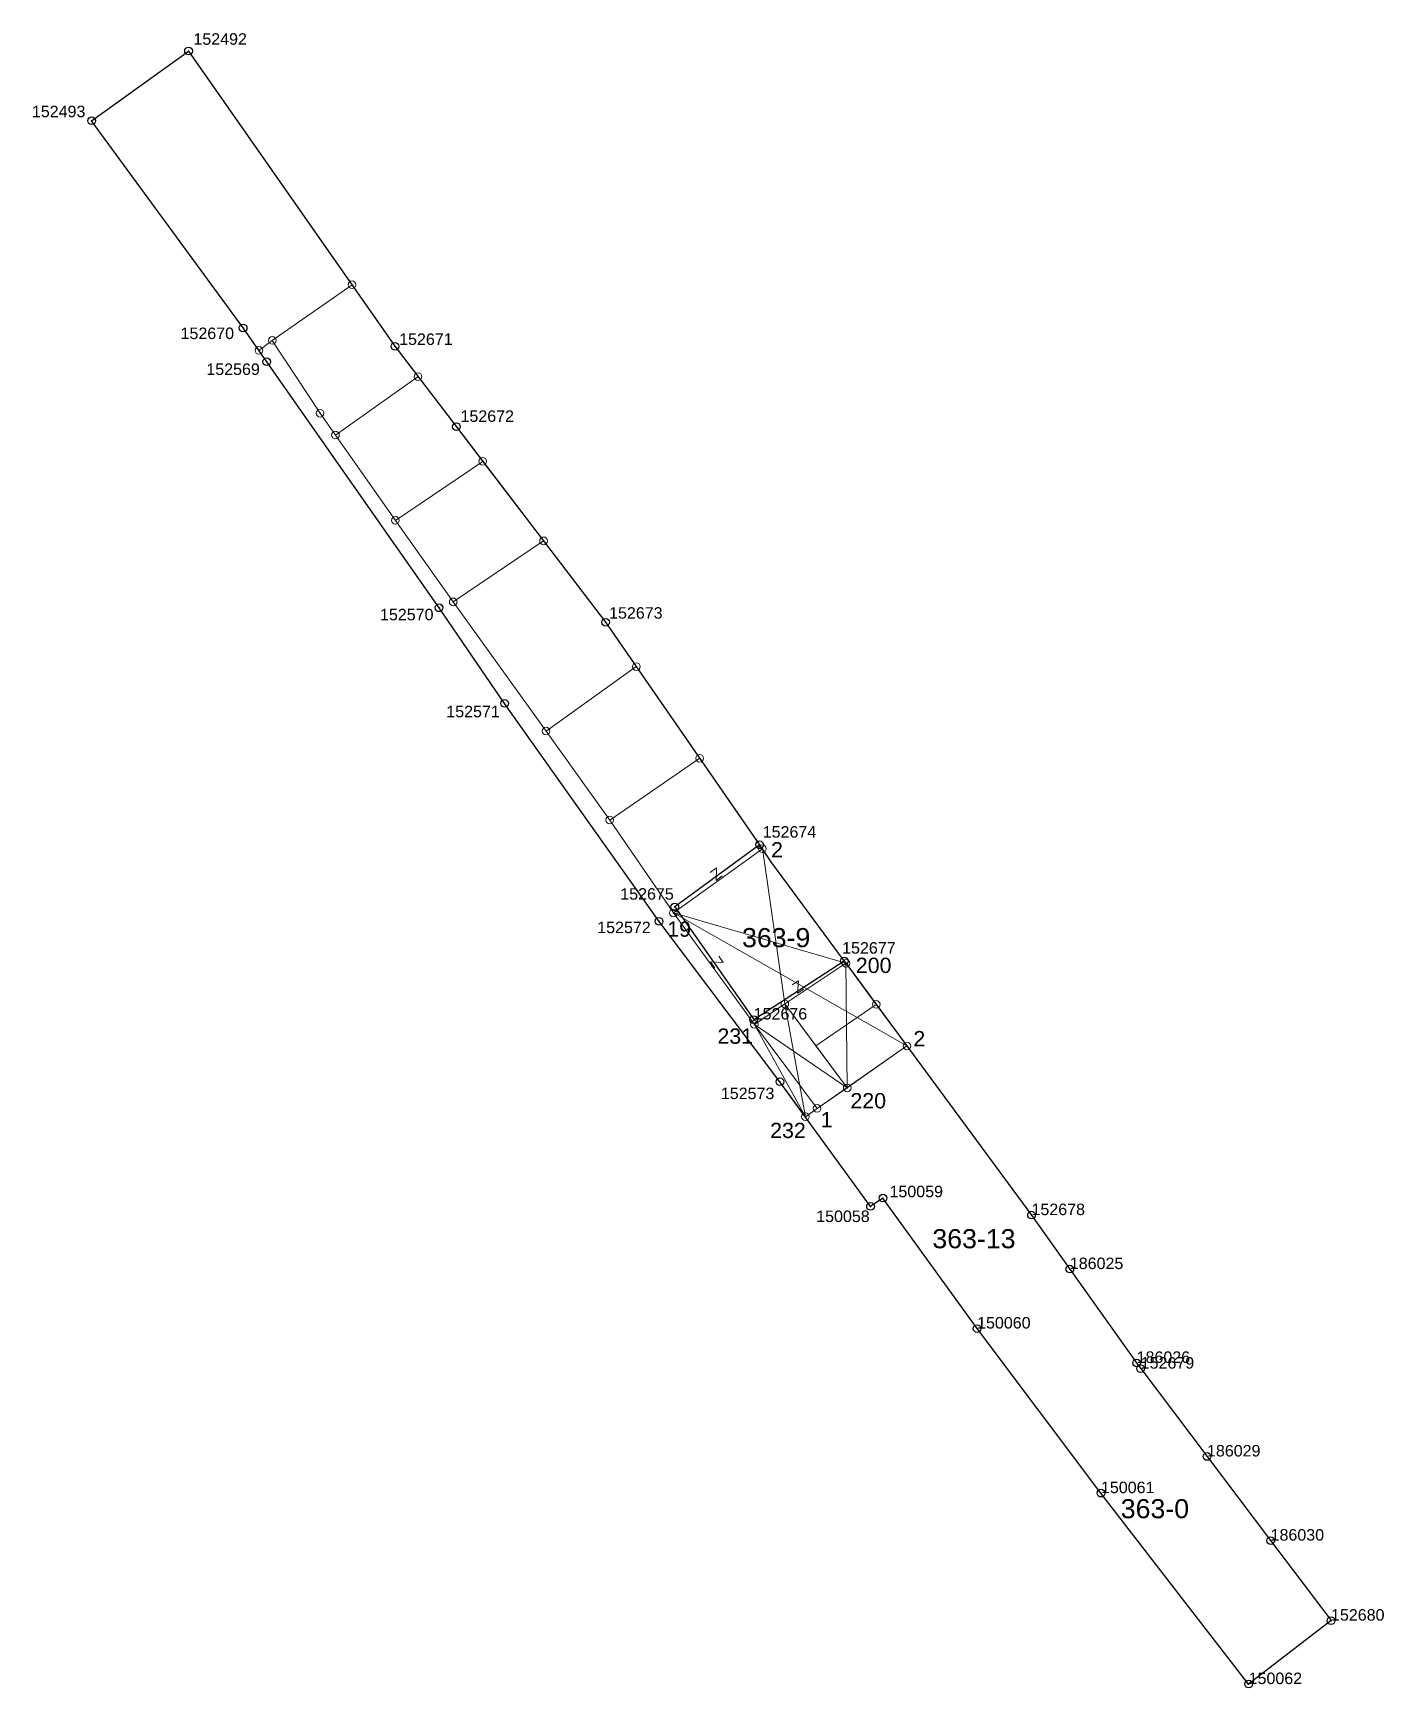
# Model space of a CAD drawing. Header units: metres. Extents: x 7513006 to 7513183, y 4693079 to 4693296.
import ezdxf
from ezdxf.enums import TextEntityAlignment as Align

# ---------------------------------------------------------------- set-up
doc = ezdxf.new("R2010")
doc.units = ezdxf.units.M
doc.header["$PDMODE"] = 32
doc.header["$PDSIZE"] = 1
for name, color, linetype in [('FERIZAJ_A10_PAR_PARCEL_TXT', 7, 'Continuous'), ('FERIZAJ_PAR_PARCELGEOM_ILI', 7, 'Continuous'), ('Nr e Pikave Gjeodezike te Parceles Baze', 7, 'Continuous'), ('Nr Parceles Baze', 7, 'Continuous'), ('Parcela Baze', 7, 'Continuous'), ('Pikat', 7, 'Continuous')]:
    doc.layers.add(name, color=color, linetype=linetype)
doc.layers.add('Parc-Re', color=1, linetype='Continuous', lineweight=0)
doc.layers.add('Pikat Ndarjes', color=1, linetype='Continuous', lineweight=0)
doc.styles.get("Standard").update_dxf_attribs({"font": 'arial.ttf'})

msp = doc.modelspace()

# ---------------------------------------------------------------- linework, layer by layer
at = {"layer": 'FERIZAJ_PAR_PARCELGEOM_ILI', "color": 7, "linetype": 'Continuous'}
msp.add_lwpolyline([(7513112.19, 4693174.33), (7513102.74, 4693187.16), (7513101.12, 4693189.51), (7513090.04, 4693181.4), (7513100.35, 4693166.68), (7513112.19, 4693174.33)], close=True, dxfattribs=at)
at = {"layer": 'Parc-Re', "flags": 128}
for points in [[(7513035.68, 4693254.11), (7513037.42, 4693255.42), (7513047.85, 4693262.69), (7513026.48, 4693293.24), (7513013.82, 4693284.13), (7513033.62, 4693257.05)], [(7513053.53, 4693231.9), (7513061.07, 4693221.26), (7513072.88, 4693229.23), (7513064.94, 4693239.62)]]:
    msp.add_lwpolyline(points, close=True, dxfattribs=at)
for points in [[(7513037.42, 4693255.42), (7513043.68, 4693245.9), (7513045.69, 4693243.05), (7513056.49, 4693250.69), (7513053.46, 4693254.65), (7513047.85, 4693262.69), (7513037.42, 4693255.42)], [(7513035.68, 4693254.11), (7513037.42, 4693255.42), (7513043.68, 4693245.9), (7513045.69, 4693243.05), (7513053.53, 4693231.9), (7513061.07, 4693221.26), (7513073.21, 4693204.37), (7513081.54, 4693192.75), (7513089.85, 4693180.61), (7513100.45, 4693166.04), (7513108.63, 4693155.06), (7513107.11, 4693153.98), (7513103.78, 4693158.55), (7513087.98, 4693179.51), (7513067.79, 4693207.99), (7513059.23, 4693220.48), (7513036.71, 4693252.63), (7513035.68, 4693254.11)], [(7513045.69, 4693243.05), (7513053.53, 4693231.9), (7513064.94, 4693239.62), (7513061.49, 4693244.15), (7513056.49, 4693250.69), (7513045.69, 4693243.05)], [(7513061.07, 4693221.26), (7513073.21, 4693204.37), (7513085.01, 4693212.8), (7513080.99, 4693218.6), (7513072.88, 4693229.23), (7513061.07, 4693221.26)], [(7513073.21, 4693204.37), (7513081.54, 4693192.75), (7513093.29, 4693200.82), (7513085.01, 4693212.8), (7513073.21, 4693204.37)], [(7513093.29, 4693200.82), (7513081.54, 4693192.75), (7513089.85, 4693180.61), (7513101.48, 4693188.99), (7513101.12, 4693189.51), (7513093.29, 4693200.82), (7513081.54, 4693192.75)], [(7513089.85, 4693180.61), (7513100.45, 4693166.04), (7513104.42, 4693168.72), (7513112.4, 4693174.04), (7513112.19, 4693174.33), (7513102.74, 4693187.16), (7513101.48, 4693188.99), (7513089.85, 4693180.61)], [(7513100.45, 4693166.04), (7513108.63, 4693155.06), (7513112.57, 4693157.74), (7513120.37, 4693163.23), (7513112.4, 4693174.04), (7513104.42, 4693168.72), (7513100.45, 4693166.04)], [(7513108.49, 4693163.23), (7513116.37, 4693168.66), (7513112.4, 4693174.04), (7513104.42, 4693168.72), (7513108.49, 4693163.23)], [(7513108.63, 4693155.06), (7513112.57, 4693157.74), (7513104.42, 4693168.72), (7513100.45, 4693166.04), (7513108.63, 4693155.06)], [(7513112.57, 4693157.74), (7513108.49, 4693163.23), (7513116.37, 4693168.66), (7513120.37, 4693163.23), (7513112.57, 4693157.74)]]:
    msp.add_lwpolyline(points, dxfattribs=at)
at = {"layer": 'Parcela Baze'}
msp.add_lwpolyline([(7513115.62, 4693142.26), (7513103.78, 4693158.55), (7513087.98, 4693179.51), (7513067.79, 4693207.99), (7513059.23, 4693220.48), (7513036.71, 4693252.63), (7513033.62, 4693257.05), (7513013.82, 4693284.13), (7513026.48, 4693293.24), (7513053.46, 4693254.65), (7513061.49, 4693244.15), (7513080.99, 4693218.6), (7513101.12, 4693189.51), (7513090.04, 4693181.4), (7513100.35, 4693166.68), (7513112.19, 4693174.33), (7513136.66, 4693141.12), (7513141.67, 4693134.07), (7513150.4, 4693121.81), (7513150.93, 4693121.06), (7513159.6, 4693109.58), (7513167.91, 4693098.59), (7513175.81, 4693088.13), (7513165.04, 4693079.84), (7513145.74, 4693104.79), (7513129.55, 4693126.3), (7513117.25, 4693143.34), (7513115.62, 4693142.26)], dxfattribs=at)
at = {"layer": 'Pikat'}
for p in [(7513026.48, 4693293.24), (7513013.82, 4693284.13), (7513033.62, 4693257.05), (7513053.46, 4693254.65), (7513036.71, 4693252.63), (7513061.49, 4693244.15), (7513059.23, 4693220.48), (7513080.99, 4693218.6), (7513067.79, 4693207.99), (7513101.12, 4693189.51), (7513087.98, 4693179.51), (7513090.04, 4693181.4), (7513112.19, 4693174.33), (7513100.35, 4693166.68), (7513103.78, 4693158.55), (7513117.25, 4693143.34), (7513115.62, 4693142.26), (7513136.66, 4693141.12), (7513141.67, 4693134.07), (7513129.55, 4693126.3), (7513150.4, 4693121.81), (7513150.93, 4693121.06), (7513159.6, 4693109.58), (7513145.74, 4693104.79), (7513167.91, 4693098.59), (7513175.81, 4693088.13), (7513165.04, 4693079.84)]:
    msp.add_point(p, dxfattribs=at)
at = {"layer": 'Pikat Ndarjes', "color": 5, "flags": 128}
msp.add_lwpolyline([(7513108.63, 4693155.06), (7513120.37, 4693163.23), (7513089.85, 4693180.61), (7513112.4, 4693174.04), (7513112.57, 4693157.74), (7513100.45, 4693166.04), (7513107.11, 4693153.98), (7513104.42, 4693168.72), (7513101.51, 4693189.01)], dxfattribs=at)
at = {"layer": 'Pikat Ndarjes', "flags": 128}
for points in [[(7513094.66, 4693185.91), (7513095.47, 4693186.5), (7513095.43, 4693184.86), (7513096.23, 4693185.45)], [(7513095.78, 4693174.96), (7513096.35, 4693174.14), (7513094.71, 4693174.22), (7513095.29, 4693173.4)], [(7513105.37, 4693171.2), (7513106.21, 4693171.74), (7513106.08, 4693170.11), (7513106.92, 4693170.65)]]:
    msp.add_lwpolyline(points, dxfattribs=at)
at = {"layer": 'Pikat Ndarjes'}
for p in [(7513047.85, 4693262.69), (7513037.42, 4693255.42), (7513035.68, 4693254.11), (7513056.49, 4693250.69), (7513043.68, 4693245.9), (7513045.69, 4693243.05), (7513064.94, 4693239.62), (7513053.53, 4693231.9), (7513072.88, 4693229.23), (7513061.07, 4693221.26), (7513085.01, 4693212.8), (7513073.21, 4693204.37), (7513093.29, 4693200.82), (7513081.54, 4693192.75), (7513101.48, 4693188.99), (7513089.85, 4693180.61), (7513112.4, 4693174.04), (7513104.42, 4693168.72), (7513116.37, 4693168.66), (7513100.45, 4693166.04), (7513120.37, 4693163.23), (7513112.57, 4693157.74), (7513107.11, 4693153.98), (7513108.63, 4693155.06)]:
    msp.add_point(p, dxfattribs=at)

# ---------------------------------------------------------------- texts
at = {"layer": 'FERIZAJ_A10_PAR_PARCEL_TXT'}
for s, p in [('363-9', (7513103.29, 4693177.38)), ('363-0', (7513152.79, 4693102.76))]:
    msp.add_text(s, height=2.5, dxfattribs=at).set_placement(p, align=Align.MIDDLE_CENTER)
at = {"layer": 'Nr e Pikave Gjeodezike te Parceles Baze'}
for s, p in [('152492', (7513027.12, 4693294.06)), ('152493', (7513006.01, 4693284.59)), ('152670', (7513025.44, 4693255.6)), ('152671', (7513054.01, 4693254.83)), ('152569', (7513028.81, 4693250.91)), ('152672', (7513062.03, 4693244.78)), ('152570', (7513051.51, 4693218.85)), ('152673', (7513081.45, 4693219.06)), ('152571', (7513060.17, 4693206.18)), ('152674', (7513101.53, 4693190.45)), ('152675', (7513082.91, 4693182.34)), ('152572', (7513079.9, 4693177.97)), ('152677', (7513111.91, 4693175.29)), ('152676', (7513100.35, 4693166.68)), ('152573', (7513096.06, 4693156.28)), ('150059', (7513118.1, 4693143.46)), ('150058', (7513108.52, 4693140.22)), ('152678', (7513136.66, 4693141.12)), ('186025', (7513141.67, 4693134.07)), ('150060', (7513129.55, 4693126.3)), ('186026', (7513150.4, 4693121.81)), ('152679', (7513150.93, 4693121.06)), ('186029', (7513159.6, 4693109.58)), ('150061', (7513145.74, 4693104.79)), ('186030', (7513167.91, 4693098.59)), ('152680', (7513175.81, 4693088.13)), ('150062', (7513165.04, 4693079.84))]:
    msp.add_text(s, height=1.5, dxfattribs=at).set_placement(p)
at = {"layer": 'Nr Parceles Baze'}
msp.add_text('363-13', height=2.5, dxfattribs=at).set_placement((7513123.7, 4693136.79))
at = {"layer": 'Pikat Ndarjes', "color": 5, "char_height": 2, "attachment_point": 1}
for s, insert in [('2', (7513102.62, 4693189.86)), ('19', (7513089.05, 4693179.49)), ('200', (7513113.7, 4693174.76)), ('231', (7513095.61, 4693165.51)), ('2', (7513121.22, 4693165.18)), ('220', (7513112.99, 4693157.07)), ('1', (7513109.11, 4693154.59)), ('232', (7513102.5, 4693153.19))]:
    msp.add_mtext_dynamic_manual_height_columns(s, width=1.4646, gutter_width=1, heights=[0], dxfattribs=dict(at, insert=insert))

doc.saveas('drawing.dxf')
